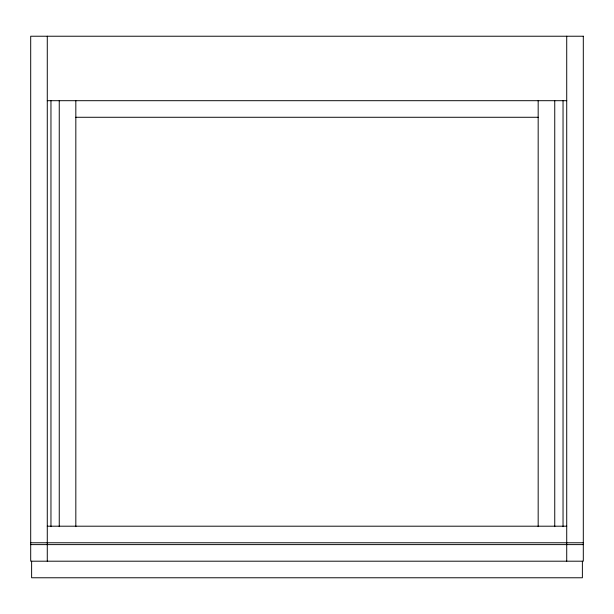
<?xml version="1.0" encoding="UTF-8"?>
<svg xmlns="http://www.w3.org/2000/svg" width="614" height="614" viewBox="0 0 614 614"><rect width="100%" height="100%" fill="white"/><g stroke="black" fill="none" stroke-linecap="round" stroke-linejoin="round"><path stroke-width="0.92" d="M47.278 100.696L566.722 100.696M75.829 117.274L538.171 117.274M47.278 526.198L566.722 526.198M30.7 542.776L583.3 542.776M30.7 544.618L583.3 544.618M582.379 561.196L582.379 577.774L31.621 577.774L31.621 561.196M566.722 36.226L566.722 561.196M563.038 100.696L563.038 526.659M554.749 100.696L554.749 526.659M538.171 100.696L538.171 526.659M75.829 100.696L75.829 526.659M59.251 100.696L59.251 526.659M50.962 100.696L50.962 526.659M47.278 36.226L47.278 561.196M583.3 36.226L30.7 36.226L30.7 561.196L583.3 561.196L583.3 36.226"/></g></svg>
